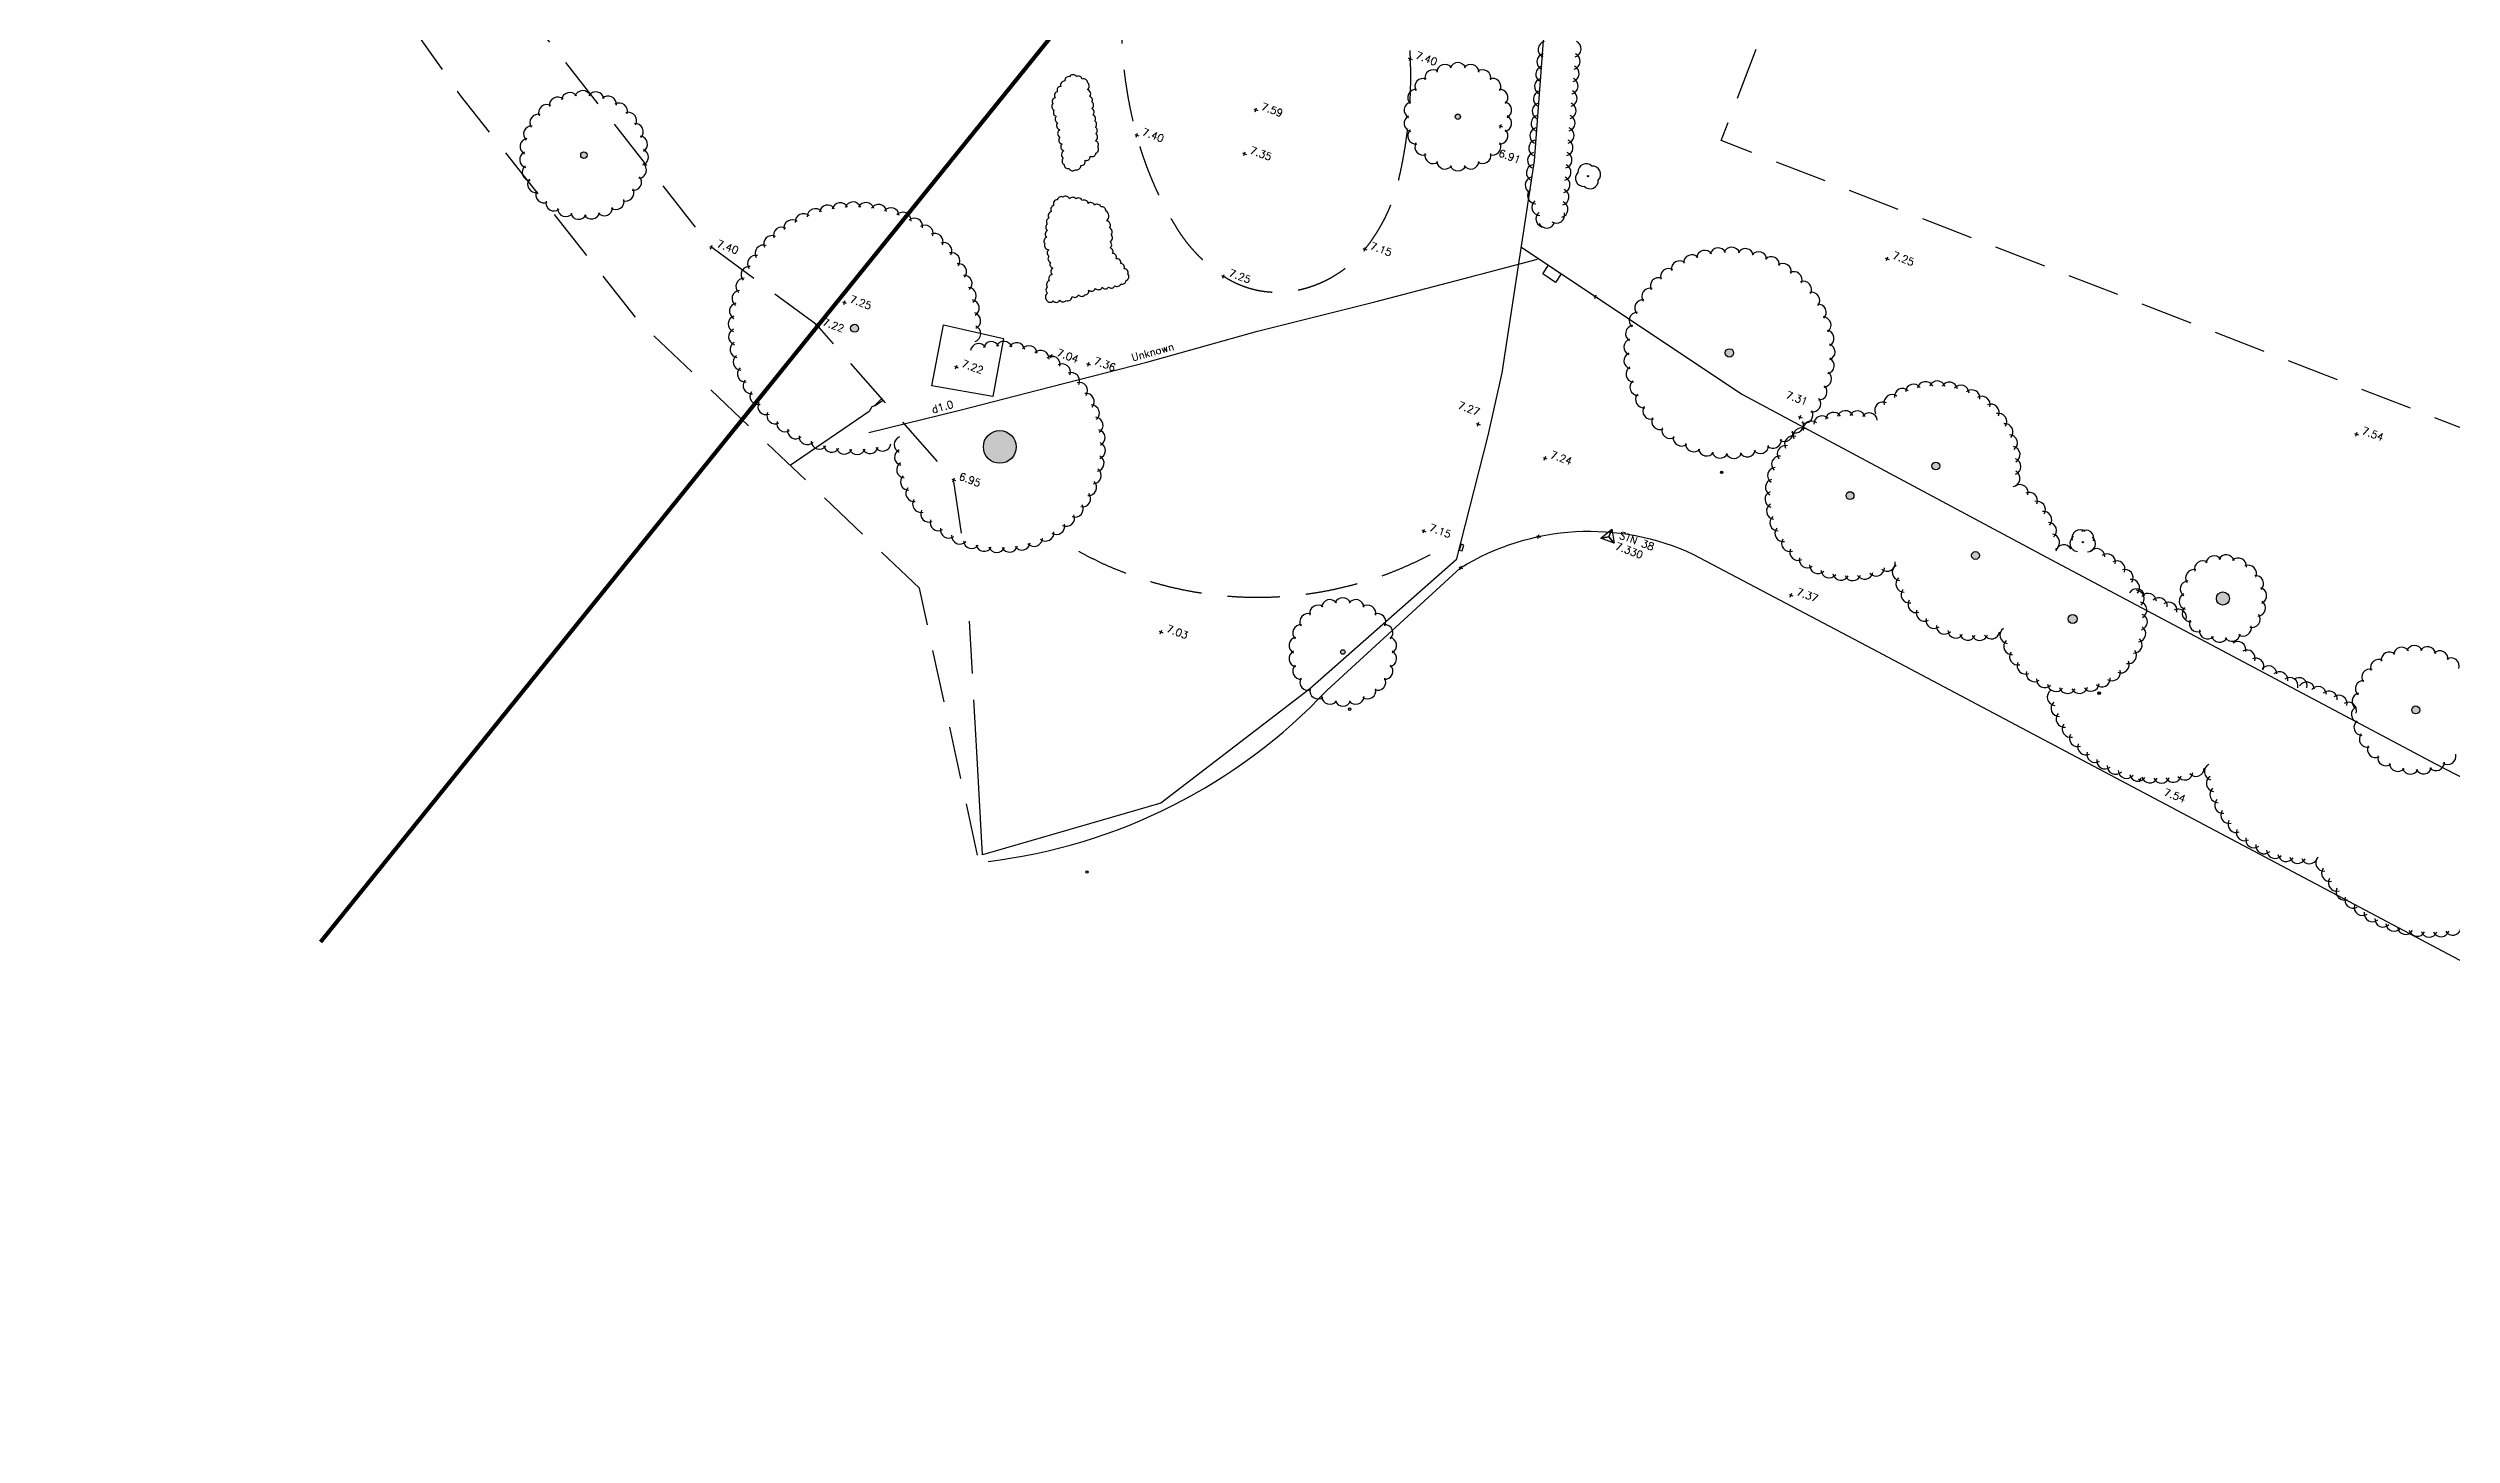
# Model space of a CAD drawing. Header units: millimetres. Extents: x 521005098 to 521837086, y 174609906 to 175681253.
# Drawn here: x 521104798 to 521221462, y 174717215 to 174784539 of the extents above; entities that cross this region are included whole.
import ezdxf
from ezdxf.enums import TextEntityAlignment as Align

# ---------------------------------------------------------------- set-up
doc = ezdxf.new("R2010")
doc.units = ezdxf.units.MM
doc.header["$LTSCALE"] = 200
doc.linetypes.add('layout$0$survey$0$DASHED', pattern=[19.05, 12.7, -6.35])
for name, color, linetype in [('layout$0$ED-UNKNOWN_SERVICE', 190, 'Continuous'), ('layout$0$survey$0$BOUNDARY', 8, 'Continuous'), ('layout$0$survey$0$CONTROL', 8, 'Continuous'), ('layout$0$survey$0$DETAIL', 8, 'Continuous'), ('layout$0$survey$0$LEVEL', 8, 'Continuous'), ('layout$0$survey$0$ROAD', 8, 'Continuous'), ('layout$0$survey$0$SERVICE', 8, 'Continuous'), ('layout$0$survey$0$SPORTS_PITCH', 8, 'layout$0$survey$0$DASHED'), ('layout$0$survey$0$VEGETATION', 8, 'Continuous'), ('layout$0$survey$0$WATER', 8, 'Continuous')]:
    doc.layers.add(name, color=color, linetype=linetype)
doc.styles.add('layout$0$ROMANS', font='Romans.shx')
doc.styles.add('layout$0$survey$0$ROMANS', font='Romans.shx')

# ---------------------------------------------------------------- blocks, each defined once
blk = doc.blocks.new('layout')
at = {"layer": 'layout$0$survey$0$SERVICE', "linetype": 'Continuous'}
h = blk.add_hatch(color=256, dxfattribs=at)
edge = h.paths.add_edge_path()
edge.add_arc((521186019.2, 174763940.2), 60, 0, 360)
h = blk.add_hatch(color=256, dxfattribs=at)
edge = h.paths.add_edge_path()
edge.add_arc((521167965.3, 174752445.9), 60, 0, 360)
edge = h.paths.add_edge_path()
edge.add_arc((521155216.6, 174744542), 60, 0, 360)
h = blk.add_hatch(color=256, dxfattribs=at)
edge = h.paths.add_edge_path()
edge.add_arc((521204341.2, 174753222), 60, 0, 360)
at = {"layer": 'layout$0$survey$0$VEGETATION', "linetype": 'Continuous'}
h = blk.add_hatch(color=256, dxfattribs=at)
edge = h.paths.add_edge_path()
edge.add_arc((521107363.3, 174847485.9), 127.3, 0, 360)
edge = h.paths.add_edge_path()
edge.add_arc((521108089.7, 174857728.6), 127.3, 0, 360)
edge = h.paths.add_edge_path()
edge.add_arc((521108630.4, 174864796.4), 127.3, 0, 360)
edge = h.paths.add_edge_path()
edge.add_arc((521109777.2, 174870284.8), 127.3, 0, 360)
edge = h.paths.add_edge_path()
edge.add_arc((521109223.4, 174827814.6), 318.3, 0, 360)
edge = h.paths.add_edge_path()
edge.add_arc((521110888.3, 174822577.8), 191, 0, 360)
edge = h.paths.add_edge_path()
edge.add_arc((521110553.7, 174814085.9), 318.3, 0, 360)
edge = h.paths.add_edge_path()
edge.add_arc((521114086.5, 174812773.3), 95.5, 0, 360)
edge = h.paths.add_edge_path()
edge.add_arc((521119943, 174801192.5), 127.3, 0, 360)
edge = h.paths.add_edge_path()
edge.add_arc((521186785.5, 174843920.1), 795.8, 0, 360)
edge = h.paths.add_edge_path()
edge.add_arc((521185967.8, 174837206.1), 397.9, 0, 360)
edge = h.paths.add_edge_path()
edge.add_arc((521183924.6, 174834006.3), 159.2, 0, 360)
edge = h.paths.add_edge_path()
edge.add_arc((521187380.2, 174829847.2), 445.6, 0, 360)
edge = h.paths.add_edge_path()
edge.add_arc((521184011.7, 174816914.6), 477.5, 0, 360)
edge = h.paths.add_edge_path()
edge.add_arc((521177488.6, 174812700.2), 111.4, 0, 360)
edge = h.paths.add_edge_path()
edge.add_arc((521182543.8, 174812830), 477.5, 0, 360)
edge = h.paths.add_edge_path()
edge.add_arc((521181857.1, 174810036.9), 47.7, 0, 360)
edge = h.paths.add_edge_path()
edge.add_arc((521181487.7, 174809440.9), 47.7, 0, 360)
edge = h.paths.add_edge_path()
edge.add_arc((521181847.4, 174806581.3), 79.6, 0, 360)
edge = h.paths.add_edge_path()
edge.add_arc((521175029.1, 174799872.5), 101.9, 0, 360)
edge = h.paths.add_edge_path()
edge.add_arc((521178984.9, 174790892.6), 191, 0, 360)
edge = h.paths.add_edge_path()
edge.add_arc((521175277.8, 174790783.4), 95.5, 0, 360)
edge = h.paths.add_edge_path()
edge.add_arc((521173218.2, 174781206.2), 127.3, 0, 360)
h = blk.add_hatch(color=256, dxfattribs=at)
edge = h.paths.add_edge_path()
edge.add_arc((521130806.4, 174779342.8), 159.2, 0, 360)
edge = h.paths.add_edge_path()
edge.add_arc((521143938.4, 174770938.5), 191, 0, 360)
edge = h.paths.add_edge_path()
edge.add_arc((521150985.6, 174765176.7), 795.8, 0, 360)
edge = h.paths.add_edge_path()
edge.add_arc((521167634.6, 174755223.6), 111.4, 0, 360)
edge = h.paths.add_edge_path()
edge.add_arc((521186394.3, 174769739.6), 206.9, 0, 360)
edge = h.paths.add_edge_path()
edge.add_arc((521192251.7, 174762813.4), 191, 0, 360)
edge = h.paths.add_edge_path()
edge.add_arc((521196415.1, 174764249.7), 191, 0, 360)
edge = h.paths.add_edge_path()
edge.add_arc((521198341, 174759906.1), 191, 0, 360)
edge = h.paths.add_edge_path()
edge.add_arc((521203053.1, 174756826.1), 222.8, 0, 360)
edge = h.paths.add_edge_path()
edge.add_arc((521210347.3, 174757817.5), 318.3, 0, 360)
edge = h.paths.add_edge_path()
edge.add_arc((521219707, 174752409.8), 191, 0, 360)
edge = h.paths.add_edge_path()
edge.add_arc((521229170.7, 174746862.9), 111.4, 0, 360)
edge = h.paths.add_edge_path()
edge.add_arc((521234417.6, 174745469.5), 159.2, 0, 360)
edge = h.paths.add_edge_path()
edge.add_arc((521203548.1, 174760557), 31.8, 0, 360)
h = blk.add_hatch(color=256, dxfattribs=at)
edge = h.paths.add_edge_path()
edge.add_arc((521179537.6, 174778319.2), 31.8, 0, 360)
at = {"layer": 'layout$0$ED-UNKNOWN_SERVICE'}
blk.add_line((521174124.2, 174773509.6), (521174438.2, 174773592.4), dxfattribs=at)
blk.add_line((521174124.2, 174773509.6), (521174438.2, 174773592.4), dxfattribs=at)
for points in [[(521144623.2, 174765872.3), (521149055.3, 174766961.6), (521152823.7, 174767931.4), (521158131.2, 174769299), (521163487.1, 174770795), (521169181.2, 174772223.4), (521173838.2, 174773434.2), (521174124.2, 174773509.6)], [(521144623.2, 174765872.3), (521149055.3, 174766961.6), (521152823.7, 174767931.4), (521158131.2, 174769299), (521163487.1, 174770795), (521169181.2, 174772223.4), (521173838.2, 174773434.2), (521174124.2, 174773509.6)], [(521174438.2, 174773592.4), (521177086.2, 174774290.6)], [(521174438.2, 174773592.4), (521177086.2, 174774290.6)]]:
    blk.add_lwpolyline(points, dxfattribs=at)
at = {"layer": 'layout$0$survey$0$BOUNDARY', "linetype": 'Continuous', "flags": 128}
for points in [[(521124156.5, 174933472.2), (521124956.5, 174933755.2), (521121730.4, 174924847.7), (521118153.7, 174914604.6), (521124759.5, 174911007.3), (521130060.1, 174908288.4), (521152886.3, 174895868.3), (521160446, 174891701.3), (521175713, 174883706.2), (521185685.6, 174878410.3), (521201036.6, 174870253.2), (521195386.6, 174855903.6), (521185248.1, 174829238.6), (521181509.6, 174819439.5), (521179455, 174813011.1), (521176918.4, 174779063.7), (521175353.2, 174768777.5), (521174667.1, 174765727.1), (521173143.5, 174759690.5), (521166025.5, 174753420.2), (521158802.1, 174747875.9), (521150155.4, 174745379.1), (521149872, 174750371.1)], [(521176282.1, 174774882.4), (521187037.4, 174767715.6), (521202003, 174759705.9), (521220669.7, 174749791.5), (521229432.8, 174745254.5), (521243012.2, 174737833.8), (521253545.9, 174732305.5), (521264691.9, 174726309.2), (521273529.1, 174721648.4), (521281430.9, 174717215.1)]]:
    blk.add_lwpolyline(points, dxfattribs=at)
at = {"layer": 'layout$0$survey$0$BOUNDARY', "linetype": 'layout$0$survey$0$DASHED', "flags": 128}
blk.add_lwpolyline([(521149872, 174750371.1), (521149474.4, 174757429.4)], dxfattribs=at)
at = {"layer": 'layout$0$survey$0$CONTROL', "linetype": 'Continuous', "flags": 128}
blk.add_lwpolyline([(521180547.7, 174760813.6), (521180687.3, 174761188.4), (521180802.5, 174760505.2), (521180547.7, 174760813.6), (521180153.3, 174760747), (521180687.3, 174761188.4), (521180547.7, 174760813.6), (521180802.5, 174760505.2), (521180153.3, 174760747), (521180547.7, 174760813.6)], dxfattribs=at)
at = {"layer": 'layout$0$survey$0$DETAIL', "linetype": 'layout$0$survey$0$DASHED', "flags": 128}
for points in [[(521142116.9, 174771083.9), (521136987.8, 174774877.5), (521128833.3, 174785221.1), (521124595.9, 174791248.7), (521121074.9, 174799541.5), (521117031.4, 174808637.9), (521112390.1, 174817455.5), (521111651.9, 174829088.8), (521110534.6, 174841229), (521109801, 174854571.8), (521110085.6, 174869101.7), (521111224, 174880549.7), (521112403.6, 174892564.6), (521113786.2, 174905675.7)], [(521147083.8, 174758324.3), (521133476, 174771255.9), (521124821.8, 174782233.3), (521120200.7, 174788806.7), (521116488.9, 174797548.8), (521112529.8, 174806455.6), (521107467.9, 174816072.2), (521106666.4, 174828701.3), (521105547.2, 174840862.5), (521104798.3, 174854483.4), (521105090.4, 174869398.5), (521106248.2, 174881041.3), (521106752.7, 174892273.4), (521107237, 174900674.2)], [(521149127.9, 174760985.8), (521148749.9, 174763583), (521142116.9, 174771083.9)], [(521149905.8, 174745365), (521147083.8, 174758324.3)]]:
    blk.add_lwpolyline(points, dxfattribs=at)
blk.add_lwpolyline([(521162391.5, 174794649.2, -0.10937818), (521166677, 174793850.7, -0.15761096), (521168990.9, 174791842.7, -0.07610706), (521170224.3, 174788854.8, -0.05029872), (521170900, 174784026.8, -0.0681057), (521170318.3, 174778077.8, -0.11146942), (521168699.3, 174774772.7, -0.17768709), (521165349.6, 174772757.5, -0.19584158), (521161848.5, 174773456, -0.10931911), (521159587.1, 174775791.3, -0.07173458), (521157633.3, 174780307.4, -0.05287213), (521156930.3, 174784678.3, -0.0606076), (521157190.1, 174788535.1, -0.12631555), (521158640.6, 174791619.2, -0.09130953), (521162226.4, 174794625.8)], format="xyb", dxfattribs=at)
at = {"layer": 'layout$0$survey$0$DETAIL', "flags": 128}
for points in [[(521179803.9, 174772508.1), (521179991.4, 174772438.3)], [(521179862.7, 174772379.5), (521179932.5, 174772566.9)], [(521144904.9, 174767173.4), (521144898.6, 174767168.3), (521144771.1, 174767131.2), (521144640.3, 174766900.1), (521140816.8, 174764279.8)], [(521177040.1, 174760860.8), (521177227.5, 174760791)], [(521177098.9, 174760732.2), (521177168.7, 174760919.6)], [(521173259.5, 174759344.4), (521173446.9, 174759274.6)], [(521173318.3, 174759215.8), (521173388.1, 174759403.2)]]:
    blk.add_lwpolyline(points, dxfattribs=at)
at = {"layer": 'layout$0$survey$0$DETAIL', "linetype": 'Continuous', "flags": 128}
blk.add_lwpolyline([(521151162.7, 174770448.3), (521150647.2, 174767631.9), (521147688.8, 174768140.1), (521148252.8, 174771101.5)], close=True, dxfattribs=at)
at = {"layer": 'layout$0$survey$0$DETAIL', "flags": 128}
blk.add_lwpolyline([(521144904.9, 174767173.4), (521145328, 174767444.5), (521145265.9, 174767522.9)], close=True, dxfattribs=at)
at = {"layer": 'layout$0$survey$0$LEVEL', "flags": 128}
for points in [[(521170806.3, 174784061.6), (521170993.7, 174783991.9)], [(521170865.1, 174783933), (521170934.9, 174784120.5)], [(521163317.6, 174781572.3), (521163505, 174781502.5)], [(521163376.4, 174781443.7), (521163446.2, 174781631.2)], [(521175203.3, 174780778.9), (521175390.8, 174780709.2)], [(521175262.2, 174780650.3), (521175332, 174780837.8)], [(521157539.6, 174780342.3), (521157727, 174780272.5)], [(521157598.4, 174780213.6), (521157668.2, 174780401.1)], [(521162773.2, 174779448.4), (521162960.6, 174779378.6)], [(521162832, 174779319.8), (521162901.8, 174779507.2)], [(521136894.1, 174774912.4), (521137081.5, 174774842.6)], [(521136952.9, 174774783.8), (521137022.7, 174774971.2)], [(521168605.6, 174774807.6), (521168793, 174774737.8)], [(521168664.4, 174774679), (521168734.2, 174774866.4)], [(521161754.8, 174773490.9), (521161942.3, 174773421.1)], [(521161813.7, 174773362.3), (521161883.4, 174773549.7)], [(521193955.1, 174774347.6), (521194142.6, 174774277.8)], [(521194013.9, 174774219), (521194083.7, 174774406.4)], [(521142082, 174770990.2), (521142151.8, 174771177.6)], [(521143351.8, 174772223.1), (521143539.2, 174772153.3)], [(521143410.6, 174772094.5), (521143480.4, 174772281.9)], [(521142023.2, 174771118.8), (521142210.6, 174771049)], [(521148782.3, 174769094.2), (521148969.7, 174769024.4)], [(521148841.1, 174768965.6), (521148910.9, 174769153.1)], [(521153397.7, 174769626.5), (521153585.2, 174769556.7)], [(521153456.6, 174769497.9), (521153526.3, 174769685.3)], [(521155196.6, 174769228), (521155384, 174769158.2)], [(521155255.4, 174769099.4), (521155325.2, 174769286.8)], [(521189740.3, 174766653.5), (521189927.7, 174766583.7)], [(521189799.1, 174766524.9), (521189868.9, 174766712.3)], [(521174108.2, 174766317.9), (521174295.7, 174766248.1)], [(521174167.1, 174766189.3), (521174236.9, 174766376.7)], [(521216737.8, 174765835.7), (521216925.2, 174765765.9)], [(521216796.6, 174765707.1), (521216866.4, 174765894.6)], [(521177352, 174764669), (521177539.4, 174764599.3)], [(521177410.8, 174764540.4), (521177480.6, 174764727.9)], [(521148656.2, 174763617.9), (521148843.7, 174763548.1)], [(521148715, 174763489.3), (521148784.8, 174763676.7)], [(521171476.7, 174761128.1), (521171664.1, 174761058.4)], [(521171535.5, 174760999.5), (521171605.3, 174761187)], [(521189293.6, 174758015.6), (521189481, 174757945.8)], [(521189352.4, 174757887), (521189422.2, 174758074.4)], [(521158719.3, 174756226.7), (521158906.7, 174756156.9)], [(521158778.1, 174756098.1), (521158847.9, 174756285.5)], [(521206240.1, 174749048.8), (521206427.5, 174748979)], [(521206298.9, 174748920.2), (521206368.7, 174749107.6)]]:
    blk.add_lwpolyline(points, dxfattribs=at)
at = {"layer": 'layout$0$survey$0$ROAD', "linetype": 'Continuous', "flags": 128}
blk.add_lwpolyline([(521173353.2, 174759309.5, -0.2533495), (521184651, 174759959.1), (521193041.6, 174755539.5), (521224494.6, 174738861), (521226806, 174743220)], format="xyb", dxfattribs=at)
blk.add_lwpolyline([(521173353.2, 174759309.5), (521166873.1, 174753374.4)], dxfattribs=at)
at = {"layer": 'layout$0$survey$0$ROAD', "linetype": 'Continuous'}
blk.add_arc((521147190.1, 174771880.1), 27016.3, 276.856874, 316.76571, dxfattribs=at)
at = {"layer": 'layout$0$survey$0$SERVICE', "linetype": 'Continuous', "flags": 128}
for points in [[(521177613.6, 174773995.2), (521178237.7, 174773579.3), (521177960.5, 174773163.2), (521177336.4, 174773579.1)], [(521173286.7, 174760168.4), (521173430.8, 174760126.5), (521173514.5, 174760414.5), (521173370.5, 174760456.4)]]:
    blk.add_lwpolyline(points, close=True, dxfattribs=at)
at = {"layer": 'layout$0$survey$0$SERVICE', "linetype": 'Continuous'}
for centre in [(521186019.2, 174763940.2), (521167965.3, 174752445.9), (521204341.2, 174753222), (521155216.6, 174744542)]:
    blk.add_circle(centre, 60, dxfattribs=at)
at = {"layer": 'layout$0$survey$0$SPORTS_PITCH', "linetype": 'layout$0$survey$0$DASHED', "flags": 128}
blk.add_lwpolyline([(521307943.1, 174813263.6), (521280846.2, 174743210.1), (521185998.6, 174780046.4), (521212938.2, 174850183.7), (521307943.1, 174813263.6)], dxfattribs=at)
at = {"layer": 'layout$0$survey$0$VEGETATION', "linetype": 'Continuous', "flags": 128}
for points in [[(521155358.9, 174782183.1, 0.52056705), (521155236, 174782521.5, 0.52056705), (521155256, 174782850.6, 0.52056705), (521154984.2, 174783025, 0.52056705), (521154710.9, 174783156.1, 0.52056705), (521154372, 174783150.5, 0.52056705), (521154147.7, 174782941.4, 0.52056705), (521153947.6, 174782679.3, 0.52056705), (521153778.1, 174782420.5, 0.52056705), (521153668, 174782124.9, 0.52056705), (521153562.7, 174781842.2, 0.52056705), (521153621.3, 174781527.7, 0.52056705), (521153728.1, 174781224.5, 0.52056705), (521153786.7, 174780910.1, 0.52056705), (521153883.9, 174780581.2, 0.52056705), (521153892.8, 174780212, 0.52056705), (521153990, 174779883.2, 0.52056705), (521154087.2, 174779554.3, 0.52056705), (521154070.4, 174779194.7, 0.52056705), (521154103.3, 174778889.8, 0.52056705), (521154352.7, 174778694.5, 0.52056705), (521154667.7, 174778635.8, 0.52056705), (521154917.7, 174778835.3, 0.52056705), (521155130.6, 174779092.6, 0.52056705), (521155380.6, 174779292.2, 0.52056705), (521155654.9, 174779438.8, 0.52056705), (521155739.2, 174779744, 0.52056705), (521155627.7, 174780034.3, 0.52056705), (521155657.3, 174780389.1, 0.52056705), (521155624.4, 174780694, 0.52056705), (521155591.5, 174780999, 0.52056705), (521155510.5, 174781292.5, 0.52056705), (521155451.9, 174781607, 0.52056705), (521155454.3, 174781928.1, 0.52056705), (521155358.9, 174782183.1)], [(521156136.1, 174776632.4, 0.52056705), (521155903.6, 174776825.4, 0.52056705), (521155586.3, 174776913.1, 0.52056705), (521155282.3, 174776995.9, 0.52056705), (521154984.9, 174777137.1, 0.52056705), (521154680.9, 174777219.8, 0.52056705), (521154373.8, 174777212.5, 0.52056705), (521154056.5, 174777300.3, 0.52056705), (521153781.4, 174777174.6, 0.52056705), (521153600.2, 174776892.2, 0.52056705), (521153490.8, 174776598.4, 0.52056705), (521153376.4, 174776291.2, 0.52056705), (521153293.7, 174775987.4, 0.52056705), (521153301.2, 174775680.4, 0.52056705), (521153253.6, 174775348.4, 0.52056705), (521153170.9, 174775044.6, 0.52056705), (521153363.6, 174774744.7, 0.52056705), (521153371, 174774437.7, 0.52056705), (521153441.9, 174774137.6, 0.52056705), (521153567.8, 174773862.6, 0.52056705), (521153525.2, 174773543.9, 0.52056705), (521153384.1, 174773246.6, 0.52056705), (521153301.4, 174772942.8, 0.52056705), (521153308.8, 174772635.9, 0.52056705), (521153261.3, 174772303.8, 0.52056705), (521153580.2, 174772261.1, 0.52056705), (521153897.2, 174772295.1, 0.52056705), (521154199.3, 174772289.1, 0.52056705), (521154499.2, 174772481.6, 0.52056705), (521154804.5, 174772565.7, 0.52056705), (521155106.6, 174772559.6, 0.52056705), (521155299.6, 174772791.9, 0.52056705), (521155631.5, 174772866, 0.52056705), (521155958.5, 174772926.8, 0.52056705), (521156265.6, 174772934.1, 0.52056705), (521156565.8, 174773004.8, 0.52056705), (521156857.7, 174773093.8, 0.52056705), (521157116, 174773256.2, 0.52056705), (521157203.7, 174773573.4, 0.52056705), (521157022.8, 174773823.2, 0.52056705), (521156860.2, 174774081.5, 0.52056705), (521156642.7, 174774314.6, 0.52056705), (521156461.8, 174774564.4, 0.52056705), (521156335.9, 174774839.4, 0.52056705), (521156341.8, 174775141.4, 0.52056705), (521156389.4, 174775473.5, 0.52056705), (521156315.1, 174775805.3, 0.52056705), (521156187.4, 174776157, 0.52056705), (521156136.1, 174776632.4)]]:
    blk.add_lwpolyline(points, format="xyb", close=True, dxfattribs=at)
at = {"layer": 'layout$0$survey$0$VEGETATION', "linetype": 'Continuous'}
for centre, radius in [((521173218.2, 174781206.2), 127.3), ((521130806.4, 174779342.8), 159.2), ((521179537.6, 174778319.2), 31.8), ((521143938.4, 174770938.5), 191), ((521186394.3, 174769739.6), 206.9), ((521150985.6, 174765176.7), 795.8), ((521196415.1, 174764249.7), 191), ((521192251.7, 174762813.4), 191), ((521198341, 174759906.1), 191), ((521203548.1, 174760557), 31.8), ((521210347.3, 174757817.5), 318.3), ((521203053.1, 174756826.1), 222.8), ((521167634.6, 174755223.6), 111.4), ((521219707, 174752409.8), 191)]:
    blk.add_circle(centre, radius, dxfattribs=at)
for centre, start, end in [((521177454.4, 174783870), 104.929029, 244.20076), ((521177511.4, 174784468.3), 104.929029, 244.20076), ((521178752.2, 174783896.9), 285.648379, 64.920109), ((521178801.6, 174784495.8), 285.648379, 64.920109), ((521171531.7, 174782665.9), 69.486544, 208.758275), ((521172011.3, 174783081.9), 53.122908, 192.394638), ((521172588.6, 174783345.9), 36.759271, 176.031002), ((521173216.9, 174783436.6), 20.395635, 159.667366), ((521173845.4, 174783346.6), 4.031999, 143.303729), ((521174423, 174783083.2), 347.668362, 126.940093), ((521174903, 174782667.8), 331.304726, 110.576456), ((521177340.6, 174782673.5), 104.929029, 244.20076), ((521177397.5, 174783271.8), 104.929029, 244.20076), ((521178653.4, 174782699.1), 285.648379, 64.920109), ((521178702.8, 174783298), 285.648379, 64.920109), ((521129006.4, 174781395.9), 61.607756, 200.879487), ((521129528.3, 174781755.6), 48.274423, 187.546153), ((521130119.2, 174781985.3), 34.94109, 174.21282), ((521130747.1, 174782072.6), 21.607756, 160.879487), ((521131378.3, 174782012.7), 8.274423, 147.546153), ((521131978.6, 174781808.8), 354.94109, 134.21282), ((521132515.7, 174781472), 341.607756, 120.879487), ((521171010.3, 174781522.4), 102.213817, 241.485547), ((521171188.8, 174782131.7), 85.850181, 225.121911), ((521175246.5, 174782133.9), 314.94109, 94.21282), ((521175425.7, 174781524.9), 298.577453, 77.849184), ((521177226.8, 174781477.1), 104.929029, 244.20076), ((521177283.7, 174782075.3), 104.929029, 244.20076), ((521178554.6, 174781501.3), 285.648379, 64.920109), ((521178604, 174782100.2), 285.648379, 64.920109), ((521128276.4, 174780369.6), 88.274423, 227.546153), ((521128581.4, 174780925.4), 74.94109, 214.21282), ((521132960.6, 174781020.5), 328.274423, 107.546153), ((521133289.4, 174780478.4), 314.94109, 94.21282), ((521171010.6, 174780887.6), 118.577453, 257.849184), ((521171189.8, 174780278.6), 134.94109, 274.21282), ((521175247.5, 174780280.8), 265.850181, 45.121911), ((521175426, 174780890), 282.213817, 61.485547), ((521177112.9, 174780280.6), 104.929029, 244.20076), ((521177169.8, 174780878.8), 104.929029, 244.20076), ((521178455.8, 174780303.5), 285.648379, 64.920109), ((521178505.2, 174780902.4), 285.648379, 64.920109), ((521128084.7, 174779125), 114.94109, 254.21282), ((521128107.8, 174779758.5), 101.607756, 240.879487), ((521133484.4, 174779875.2), 301.607756, 80.879487), ((521133535, 174779243.3), 288.274423, 67.546153), ((521171533.3, 174779744.7), 151.304726, 290.576456), ((521172013.3, 174779329.2), 167.668362, 306.940093), ((521174425, 174779330.6), 233.122908, 12.394638), ((521174904.6, 174779746.6), 249.486544, 28.758275), ((521176999.1, 174779084.1), 104.929029, 244.20076), ((521177056, 174779682.4), 104.929029, 244.20076), ((521178356.9, 174779105.6), 285.648379, 64.920109), ((521178406.3, 174779704.5), 285.648379, 64.920109), ((521128208.3, 174778503.2), 128.274423, 267.546153), ((521128472, 174777926.6), 141.607756, 280.879487), ((521133200.1, 174778029.3), 261.607756, 40.879487), ((521133438.5, 174778616.7), 274.94109, 54.21282), ((521172591, 174779065.8), 184.031999, 323.303729), ((521173219.4, 174778975.8), 200.395635, 339.667366), ((521173847.7, 174779066.5), 216.759271, 356.031002), ((521176885.2, 174777887.6), 104.929029, 244.20076), ((521176942.2, 174778485.9), 104.929029, 244.20076), ((521178258.1, 174777907.8), 285.648379, 64.920109), ((521178307.5, 174778506.7), 285.648379, 64.920109), ((521179328, 174778223.4), 134.94109, 274.21282), ((521179441.7, 174778528.7), 44.94109, 184.21282), ((521179747.1, 174778415), 314.94109, 94.21282), ((521128861.5, 174777426.5), 154.94109, 294.21282), ((521129355.9, 174777029.6), 168.274423, 307.546153), ((521132355.9, 174777094.7), 234.94109, 14.21282), ((521132832.6, 174777512.7), 248.274423, 27.546153), ((521143241.3, 174776626.3), 27.351492, 166.623223), ((521143862.1, 174776668.4), 21.126398, 160.398129), ((521144483.9, 174776642.8), 14.901304, 154.173035), ((521177005.2, 174777380.8), 129.879897, 269.151627), ((521177205.9, 174776814.4), 129.879897, 269.151627), ((521178159.3, 174776710), 285.648379, 64.920109), ((521178208.7, 174777308.9), 285.648379, 64.920109), ((521179633.4, 174778109.7), 224.94109, 4.21282), ((521129928.5, 174776757.4), 181.607756, 320.879487), ((521130548.4, 174776624.7), 194.94109, 334.21282), ((521131182.2, 174776638.4), 208.274423, 347.546153), ((521131795.7, 174776798), 221.607756, 0.879487), ((521140401.5, 174775447.1), 58.476962, 197.748693), ((521140911.2, 174775804.1), 52.251868, 191.523599), ((521141456.7, 174776103.6), 46.026774, 185.298505), ((521142031.4, 174776342.3), 39.80168, 179.073411), ((521142628.6, 174776517.2), 33.576586, 172.848317), ((521145099.2, 174776550.1), 8.67621, 147.947941), ((521145700.9, 174776391.1), 2.451116, 141.722847), ((521146281.7, 174776167.8), 356.226022, 135.497753), ((521146835, 174775882.9), 350.000928, 129.272659), ((521147354, 174775539.6), 343.775834, 123.047565), ((521177406.7, 174776248), 129.879897, 269.151627), ((521177530.4, 174776196.7), 203.863836, 343.135566), ((521178000.3, 174776434.2), 235.160705, 14.432435), ((521139512.6, 174774578.6), 70.92715, 210.198881), ((521139933.5, 174775037), 64.702056, 203.973787), ((521147832.8, 174775142.1), 337.55074, 116.822471), ((521148265.7, 174774695), 331.325647, 110.597377), ((521185203.8, 174774317.8), 34.94109, 174.21282), ((521185852.5, 174774438.9), 26.94109, 166.21282), ((521186511.8, 174774468.6), 18.94109, 158.21282), ((521187168.8, 174774406.2), 10.94109, 150.21282), ((521187810.7, 174774253), 2.94109, 142.21282), ((521138831.9, 174773538.8), 83.377338, 222.649069), ((521139144, 174774077.2), 77.152244, 216.423975), ((521148647.5, 174774203.7), 325.100553, 104.372283), ((521148973.8, 174773673.8), 318.875459, 98.147189), ((521149240.7, 174773111.6), 312.650365, 91.922095), ((521183444.6, 174773437.7), 58.94109, 198.21282), ((521183988, 174773812.3), 50.94109, 190.21282), ((521184578.2, 174774107.5), 42.94109, 182.21282), ((521188425.1, 174774012), 354.94109, 134.21282), ((521188999.9, 174773687.8), 346.94109, 126.21282), ((521189524, 174773286.7), 338.94109, 118.21282), ((521138391.4, 174772376.8), 95.827526, 235.099257), ((521138580.1, 174772969.8), 89.602432, 228.874163), ((521149445.1, 174772523.9), 306.425271, 85.697001), ((521182195.5, 174771918.3), 82.94109, 222.21282), ((521182539.6, 174772481.4), 74.94109, 214.21282), ((521182958.7, 174772991.2), 66.94109, 206.21282), ((521189987.2, 174772816.6), 330.94109, 110.21282), ((521190380.5, 174772286.6), 322.94109, 102.21282), ((521138211.8, 174771147.1), 108.277714, 247.549445), ((521138268.1, 174771766.8), 102.05262, 241.324351), ((521149584.5, 174771917.4), 300.200177, 79.471907), ((521149657.4, 174771299.4), 293.975083, 73.246813), ((521181933.2, 174771312.7), 90.94109, 230.21282), ((521190696.2, 174771707.1), 314.94109, 94.21282), ((521190928.1, 174771089.2), 306.94109, 86.21282), ((521138222.9, 174770524.9), 114.502808, 253.774539), ((521138301.5, 174769907.6), 120.727902, 259.999633), ((521149964.8, 174769795.6), 32.825778, 172.097509), ((521149662.8, 174770677.1), 287.749989, 67.021719), ((521150574, 174769889.1), 25.355665, 164.627396), ((521151190.1, 174769902.7), 17.885553, 157.157283), ((521151802.8, 174769835.9), 10.41544, 149.68717), ((521152401.6, 174769690.2), 2.945327, 142.217057), ((521181672.4, 174770022.1), 106.94109, 246.21282), ((521181757.6, 174770676.5), 98.94109, 238.21282), ((521191071.8, 174770445.1), 298.94109, 78.21282), ((521191124.5, 174769787.3), 290.94109, 70.21282), ((521138446.5, 174769302.4), 126.952996, 266.224727), ((521138656.3, 174768716.6), 133.17809, 272.449821), ((521152976.4, 174769467.7), 355.475214, 134.746945), ((521153517.4, 174769172.5), 348.005102, 127.276832), ((521154015.4, 174768809.4), 340.534989, 119.806719), ((521181679, 174769362.2), 114.94109, 254.21282), ((521181777.5, 174768709.6), 122.94109, 262.21282), ((521191085.1, 174769128.5), 282.94109, 62.21282), ((521138928.3, 174768156.9), 139.403184, 278.674915), ((521139259.5, 174767630), 145.628278, 284.900008), ((521154462, 174768384.7), 333.064876, 112.336606), ((521154849.5, 174767905.5), 325.594763, 104.866494), ((521155171.5, 174767380), 318.12465, 97.396381), ((521181965.7, 174768077.1), 130.94109, 270.21282), ((521182240.2, 174767476.9), 138.94109, 278.21282), ((521190734.9, 174767859.2), 266.94109, 46.21282), ((521190954.4, 174768481.6), 274.94109, 54.21282), ((521194297.8, 174767321), 54.945396, 194.217127), ((521194800.1, 174767612.4), 46.017817, 185.289547), ((521195341.5, 174767822.3), 37.090238, 176.361968), ((521195909, 174767945.6), 28.162658, 167.434389), ((521196488.6, 174767979.4), 19.235079, 158.506809), ((521197066.5, 174767922.8), 10.307499, 149.57923), ((521197628.7, 174767777.2), 1.37992, 140.651651), ((521198161.4, 174767546.2), 352.452341, 131.724071), ((521139645.8, 174767142.2), 151.853372, 291.125102), ((521140082.8, 174766699.1), 158.078466, 297.350196), ((521155422.4, 174766817.1), 310.654538, 89.926268), ((521155598, 174766226.3), 303.184425, 82.456155), ((521182595.6, 174766920.8), 146.94109, 286.21282), ((521183024.8, 174766419.5), 154.94109, 294.21282), ((521190048.5, 174766735.6), 250.94109, 30.21282), ((521190431, 174767273.4), 258.94109, 38.21282), ((521190894.2, 174766288), 41.704773, 180.976503), ((521191449.8, 174766456.6), 32.777194, 172.048924), ((521192024.9, 174766536.9), 23.849614, 163.121345), ((521192605.5, 174766527), 14.922035, 154.193765), ((521193177.5, 174766427.1), 5.994456, 145.266186), ((521193846.9, 174766955.3), 63.872976, 203.144706), ((521198651.8, 174767235.2), 343.524761, 122.796492), ((521199088, 174766852), 334.597182, 113.868913), ((521199459.4, 174766405.7), 325.669603, 104.941333), ((521140565.2, 174766306), 164.30356, 303.57529), ((521141087.4, 174765967.6), 170.528654, 309.800384), ((521141643.3, 174765687.8), 176.753748, 316.025478), ((521142226.1, 174765469.8), 182.978842, 322.250572), ((521145299.4, 174765372.1), 214.104312, 353.376042), ((521146256.6, 174765292.5), 108.961492, 248.233223), ((521155695.4, 174765617.8), 295.714312, 74.986042), ((521155712.7, 174765001.7), 288.244199, 67.51593), ((521183519.7, 174765982.9), 162.94109, 302.21282), ((521184070.5, 174765619.4), 170.94109, 310.21282), ((521184666.6, 174765336.1), 178.94109, 318.21282), ((521188510.7, 174765509.1), 226.94109, 6.21282), ((521189078.9, 174765844.8), 234.94109, 14.21282), ((521189474.1, 174765303.6), 68.487511, 207.759241), ((521189594.8, 174766256.3), 242.94109, 22.21282), ((521189894.2, 174765704.5), 59.559932, 198.831662), ((521190371.4, 174766035.3), 50.632352, 189.904083), ((521199757.1, 174765907.1), 316.742023, 96.013754), ((521199973.8, 174765368.4), 307.814444, 87.086174), ((521142829.2, 174765316.4), 189.203936, 328.475666), ((521143445.4, 174765229.3), 195.42903, 334.70076), ((521144067.4, 174765209.5), 201.654124, 340.925854), ((521144687.8, 174765257.3), 207.879218, 347.150948), ((521146281.7, 174764676.7), 116.431605, 255.703336), ((521146386.6, 174764069.4), 123.901718, 263.173448), ((521155649.9, 174764388.6), 280.774086, 60.045817), ((521185296.2, 174765138.5), 186.94109, 326.21282), ((521185947.3, 174765030.4), 194.94109, 334.21282), ((521186607, 174765014), 202.94109, 342.21282), ((521187262.6, 174765089.6), 210.94109, 350.21282), ((521187901.3, 174765255.7), 218.94109, 358.21282), ((521188650, 174763784.8), 95.270249, 234.541979), ((521188844.4, 174764332), 86.34267, 225.6144), ((521189121.3, 174764842.4), 77.41509, 216.686821), ((521200104.3, 174764802.6), 298.886865, 78.158595), ((521200145.4, 174764223.4), 289.959285, 69.231016), ((521146569.6, 174763480.9), 131.371831, 270.643561), ((521146827.5, 174762921.1), 138.841944, 278.113674), ((521155289, 174763212.7), 265.833861, 45.105591), ((521155507.8, 174763788.9), 273.303974, 52.575704), ((521188525.6, 174762633.7), 113.125408, 252.397138), ((521188542.9, 174763214.1), 104.197828, 243.469559), ((521200096.2, 174763644.8), 281.031706, 60.303436), ((521200501.3, 174762947.3), 344.976787, 124.248518), ((521147156.1, 174762399.7), 146.312056, 285.583787), ((521147549.6, 174761925.4), 153.782169, 293.0539), ((521154215.3, 174761720.4), 243.423523, 22.695253), ((521154637.2, 174762169.7), 250.893635, 30.165366), ((521154997.2, 174762669.9), 258.363748, 37.635479), ((521188598.7, 174762057.7), 122.052987, 261.324717), ((521200947.1, 174762575.2), 336.049208, 115.320938), ((521201329.7, 174762138.5), 327.121628, 106.393359), ((521201639.9, 174761647.6), 318.194049, 97.46578), ((521148001.5, 174761506.3), 161.252282, 300.524012), ((521148504, 174761149.5), 168.722395, 307.994125), ((521149048.6, 174760861), 176.192508, 315.464238), ((521152653.7, 174760750.2), 221.013184, 0.284915), ((521153215, 174761004.6), 228.483297, 7.755027), ((521153738.5, 174761329.9), 235.95341, 15.22514), ((521188760.2, 174761499.9), 130.980566, 270.252297), ((521189006.3, 174760974), 139.908146, 279.179876), ((521189331.1, 174760492.6), 148.835725, 288.107456), ((521201870.2, 174761114.6), 309.26647, 88.5382), ((521202015, 174760552.2), 300.33889, 79.610621), ((521203325.5, 174760497.7), 125.271969, 264.5437), ((521203421, 174760749.1), 53.851335, 193.123065), ((521203689.7, 174760738.7), 342.4307, 121.70243), ((521203765.5, 174760480.6), 271.010065, 50.281796), ((521149626.1, 174760645.8), 183.66262, 322.934351), ((521150226.7, 174760507.5), 191.132733, 330.404463), ((521150840.2, 174760448.5), 198.602846, 337.874576), ((521151456.1, 174760469.7), 206.072959, 345.344689), ((521152064.1, 174760570.9), 213.543071, 352.814802), ((521189726.7, 174760067.5), 157.763304, 297.035035), ((521190183.4, 174759708.9), 166.690884, 305.962614), ((521194050, 174759545.1), 229.183939, 8.45567), ((521202628.6, 174760028.5), 27.915624, 167.187354), ((521204218.3, 174759839.1), 359.222476, 138.494207), ((521204733.6, 174759585), 349.019528, 128.291259), ((521205195.7, 174759243.7), 338.816581, 118.088311), ((521209365.2, 174759242.3), 54.94109, 194.21282), ((521209911.8, 174759492.2), 34.94109, 174.21282), ((521210510.8, 174759540.2), 14.94109, 154.21282), ((521211090.1, 174759380.3), 354.94109, 134.21282), ((521190690.2, 174759425.6), 175.618463, 314.890194), ((521191234.9, 174759224.3), 184.546042, 323.817773), ((521191804.2, 174759110), 193.473622, 332.745352), ((521192384.3, 174759085.4), 202.401201, 341.672932), ((521192961.2, 174759151.1), 211.328781, 350.600511), ((521193521, 174759305.6), 220.25636, 359.52809), ((521194702.3, 174759084), 123.095428, 262.367159), ((521194874, 174758529.3), 132.023008, 271.294738), ((521205590.1, 174758826), 328.613633, 107.885363), ((521205904.2, 174758345), 318.410685, 97.682415), ((521208679.2, 174758277.7), 94.94109, 234.21282), ((521208937.2, 174758820.5), 74.94109, 214.21282), ((521211579.8, 174759032), 334.94109, 114.21282), ((521211920.9, 174758537.2), 314.94109, 94.21282), ((521212072.1, 174757955.6), 294.94109, 74.21282), ((521166427.7, 174757099.3), 53.122908, 192.394638), ((521167005, 174757363.3), 36.759271, 176.031002), ((521167633.4, 174757454), 20.395635, 159.667366), ((521168261.8, 174757364), 4.031999, 143.303729), ((521168839.4, 174757100.6), 347.668362, 126.940093), ((521195129.6, 174758007.9), 140.950587, 280.222317), ((521195463.1, 174757532.5), 149.878166, 289.149897), ((521195866.3, 174757114.7), 158.805746, 298.077476), ((521206148.5, 174757885.4), 8.828509, 148.100239), ((521206128.2, 174757815.9), 308.207737, 87.479467), ((521206254.9, 174757255.6), 298.004789, 77.27652), ((521206717.8, 174757669.5), 1.712558, 140.984288), ((521207244.4, 174757454.5), 354.596606, 133.868337), ((521207720.2, 174757243.7), 347.480655, 126.752386), ((521208177.8, 174756905.8), 340.364704, 119.636434), ((521208622.4, 174757679.4), 114.94109, 254.21282), ((521208773.6, 174757097.8), 134.94109, 274.21282), ((521212015.4, 174757357.3), 274.94109, 54.21282), ((521165605.2, 174756149), 85.850181, 225.121911), ((521165948.1, 174756683.3), 69.486544, 208.758275), ((521169319.4, 174756685.1), 331.304726, 110.576456), ((521169662.9, 174756151.3), 314.94109, 94.21282), ((521196329.5, 174756764.5), 167.733325, 307.005055), ((521196841.4, 174756490.4), 176.660904, 315.932635), ((521197389.6, 174756299), 185.588484, 324.860214), ((521197960.9, 174756195.1), 194.516063, 333.787793), ((521198541.4, 174756181.1), 203.443642, 342.715373), ((521199117, 174756257.3), 212.371222, 351.642952), ((521199921.3, 174756034.2), 124.554676, 263.826407), ((521206203.7, 174756112.3), 277.598894, 56.870624), ((521206280.3, 174756681.7), 287.801841, 67.073572), ((521209114.7, 174756603), 154.94109, 294.21282), ((521209604.4, 174756254.7), 174.94109, 314.21282), ((521210183.7, 174756094.8), 194.94109, 334.21282), ((521210782.8, 174756142.8), 214.94109, 354.21282), ((521211329.3, 174756392.7), 234.94109, 14.21282), ((521211757.4, 174756814.5), 254.94109, 34.21282), ((521165426.7, 174755539.8), 102.213817, 241.485547), ((521165427.1, 174754905), 118.577453, 257.849184), ((521169842.1, 174755542.2), 298.577453, 77.849184), ((521169842.5, 174754907.4), 282.213817, 61.485547), ((521200111.1, 174755491.9), 134.757624, 274.029355), ((521200394, 174754991.9), 144.960572, 284.232302), ((521205757.1, 174755058.6), 257.192998, 36.464728), ((521206027.5, 174755565.5), 267.395946, 46.667676), ((521211065.1, 174755324.4), 347.786808, 127.058538), ((521211518.9, 174754918.5), 340.670856, 119.942587), ((521211933.2, 174754528.7), 333.554905, 112.826636), ((521217906.9, 174754462.8), 61.607756, 200.879487), ((521218428.9, 174754822.6), 48.274423, 187.546153), ((521219019.8, 174755052.3), 34.94109, 174.21282), ((521219647.7, 174755139.6), 21.607756, 160.879487), ((521220278.9, 174755079.7), 8.274423, 147.546153), ((521220879.2, 174754875.8), 354.94109, 134.21282), ((521221416.3, 174754539), 341.607756, 120.879487), ((521165606.2, 174754295.9), 134.94109, 274.21282), ((521165949.8, 174753762.1), 151.304726, 290.576456), ((521169321, 174753763.9), 249.486544, 28.758275), ((521169663.9, 174754298.2), 265.850181, 45.121911), ((521200760.9, 174754549.9), 155.16352, 294.43525), ((521201200.4, 174754179.8), 165.366468, 304.638198), ((521201698.4, 174753893.5), 175.569415, 314.841146), ((521202239.3, 174753699.9), 185.772363, 325.044094), ((521203944.5, 174753721.1), 216.381207, 355.652937), ((521204480.4, 174753928.1), 226.584155, 5.855885), ((521204971.2, 174754226.7), 236.787102, 16.058833), ((521205401.3, 174754607.6), 246.99005, 26.261781), ((521212563.5, 174754154.6), 1.139677, 140.411407), ((521213098.8, 174753864.5), 354.023726, 133.295456), ((521213591.9, 174753580.9), 346.907774, 126.179505), ((521214036.1, 174753575.7), 347.480655, 126.752386), ((521214401.4, 174753360.9), 8.828509, 148.100239), ((521217177, 174753436.6), 88.274423, 227.546153), ((521217482, 174753992.4), 74.94109, 214.21282), ((521166429.8, 174753346.6), 167.668362, 306.940093), ((521167007.4, 174753083.2), 184.031999, 323.303729), ((521167635.8, 174752993.2), 200.395635, 339.667366), ((521168264.1, 174753083.9), 216.759271, 356.031002), ((521168841.5, 174753347.9), 233.122908, 12.394638), ((521202221.6, 174753030.7), 126.011943, 265.283673), ((521202406.3, 174752488.7), 132.350318, 271.622048), ((521202805.9, 174753605.2), 195.975311, 335.247041), ((521203380.4, 174753612.3), 206.178259, 345.449989), ((521214970.7, 174753145), 1.712558, 140.984288), ((521215497.3, 174752930), 354.596606, 133.868337), ((521215973.2, 174752719.2), 347.480655, 126.752386), ((521216430.8, 174752381.3), 340.364704, 119.636434), ((521216985.3, 174752191.9), 114.94109, 254.21282), ((521217008.4, 174752825.5), 101.607756, 240.879487), ((521202649.6, 174751970.5), 138.688693, 277.960424), ((521202948.7, 174751482.3), 145.027069, 284.298799), ((521217108.9, 174751570.1), 128.274423, 267.546153), ((521203299.9, 174751030.1), 151.365444, 290.637174), ((521203698.9, 174750619.4), 157.703819, 296.97555), ((521204140.7, 174750255.3), 164.042194, 303.313925), ((521217372.6, 174750993.6), 141.607756, 280.879487), ((521217762.1, 174750493.4), 154.94109, 294.21282), ((521218256.5, 174750096.6), 168.274423, 307.546153), ((521221256.5, 174750161.7), 234.94109, 14.21282), ((521204620.1, 174749942.2), 170.38057, 309.6523), ((521205131, 174749683.9), 176.718945, 315.990675), ((521205667.4, 174749483.6), 183.05732, 322.329051), ((521206222.6, 174749343.8), 189.395696, 328.667426), ((521206789.9, 174749266.1), 195.734071, 335.005801), ((521207362.2, 174749251.5), 202.072446, 341.344177), ((521207932.7, 174749300.2), 208.410821, 347.682552), ((521208494.3, 174749411.5), 214.749197, 354.020927), ((521209040.2, 174749584.2), 221.087572, 0.359302), ((521209845.5, 174749410.2), 116.792674, 256.064405), ((521209944.2, 174748850), 123.908626, 263.180356), ((521218829, 174749824.4), 181.607756, 320.879487), ((521219448.9, 174749691.6), 194.94109, 334.21282), ((521220082.8, 174749705.4), 208.274423, 347.546153), ((521220696.3, 174749864.9), 221.607756, 0.879487), ((521210111.4, 174748306.3), 131.024577, 270.296307), ((521210344.8, 174747787.6), 138.140528, 277.412258), ((521210640.6, 174747301.7), 145.256479, 284.52821), ((521210994.3, 174746856.3), 152.37243, 291.644161), ((521211400.5, 174746458.1), 159.488382, 298.760112), ((521211852.8, 174746113.2), 166.604333, 305.876063), ((521212344.4, 174745827.1), 173.720284, 312.992014), ((521212867.7, 174745604), 180.836235, 320.107965), ((521213414.6, 174745447.5), 187.952186, 327.223917), ((521213976.6, 174745360), 195.068137, 334.339868), ((521214545.1, 174745342.7), 202.184089, 341.455819), ((521215249.1, 174744984.3), 137.131385, 276.403115), ((521215533.4, 174744483.7), 142.791771, 282.063501), ((521215865.8, 174744013.5), 148.452157, 287.723888), ((521216243, 174743578.4), 154.112544, 293.384274), ((521216661.2, 174743182.6), 159.77293, 299.044661), ((521217116.4, 174742830), 165.433317, 304.705047), ((521217604.1, 174742524), 171.093703, 310.365434), ((521218119.7, 174742267.7), 176.75409, 316.02582), ((521218658.1, 174742063.4), 182.414476, 321.686206), ((521219213.9, 174741913.2), 188.074862, 327.346593), ((521219781.9, 174741818.6), 193.735249, 333.006979), ((521220356.4, 174741780.4), 199.395635, 338.667366), ((521220931.9, 174741799.1), 205.056022, 344.327752), ((521221502.7, 174741874.5), 210.716408, 349.988139)]:
    blk.add_arc(centre, 400, start, end, dxfattribs=at)
at = {"layer": 'layout$0$survey$0$VEGETATION', "linetype": 'layout$0$survey$0$DASHED'}
blk.add_arc((521163495.4, 174775890.1), 18010.8, 241.136305, 298.221667, dxfattribs=at)
at = {"layer": 'layout$0$survey$0$WATER', "linetype": 'Continuous', "const_width": 200, "flags": 128}
blk.add_lwpolyline([(521118022.6, 174741144.2), (521409500.2, 175102449.9)], dxfattribs=at)
at = {"layer": 'layout$0$ED-UNKNOWN_SERVICE', "linetype": 'Continuous', "style": 'layout$0$ROMANS'}
for s, rotation, p in [('Unknown', 15.532936, (521157466.5, 174769227.7)), ('Unknown', 15.532937, (521157466.5, 174769227.7)), ('d1.0', 15.532936, (521147771, 174766702.1)), ('d1.0', 15.532937, (521147771, 174766702.1))]:
    blk.add_text(s, height=360, rotation=rotation, dxfattribs=at).set_placement(p, align=Align.BOTTOM_LEFT)
at = {"layer": 'layout$0$survey$0$CONTROL', "style": 'layout$0$survey$0$ROMANS'}
for s, p in [('STN 38', (521181013.7, 174760746.8)), ('7.330', (521180818.3, 174760222))]:
    blk.add_text(s, height=360, rotation=339.576964, dxfattribs=at).set_placement(p)
at = {"layer": 'layout$0$survey$0$LEVEL', "style": 'layout$0$survey$0$ROMANS'}
for s, p in [('7.40', (521171122.3, 174784050.7)), ('7.59', (521163633.6, 174781561.4)), ('7.40', (521157855.6, 174780331.3)), ('7.35', (521163089.3, 174779437.4)), ('6.91', (521175161.6, 174779301.3)), ('7.40', (521137210.1, 174774901.4)), ('7.15', (521168921.7, 174774796.6)), ('7.25', (521194271.2, 174774336.6)), ('7.25', (521162070.9, 174773479.9)), ('7.25', (521143667.8, 174772212.1)), ('7.22', (521142339.2, 174771107.8)), ('7.22', (521149098.3, 174769083.3)), ('7.04', (521153713.8, 174769615.5)), ('7.36', (521155512.6, 174769217)), ('7.31', (521189100.7, 174767560.1)), ('7.27', (521173186.9, 174767058)), ('7.54', (521217053.9, 174765824.8)), ('7.24', (521177668, 174764658.1)), ('6.95', (521148972.3, 174763606.9)), ('7.15', (521171792.7, 174761117.2)), ('7.37', (521189609.6, 174758004.6)), ('7.03', (521159035.4, 174756215.7)), ('7.54', (521207440.1, 174748276.5))]:
    blk.add_text(s, height=360, rotation=339.576964, dxfattribs=at).set_placement(p)

msp = doc.modelspace()

# ---------------------------------------------------------------- block references
msp.add_blockref('layout', (0, 0))

doc.saveas('drawing.dxf')
